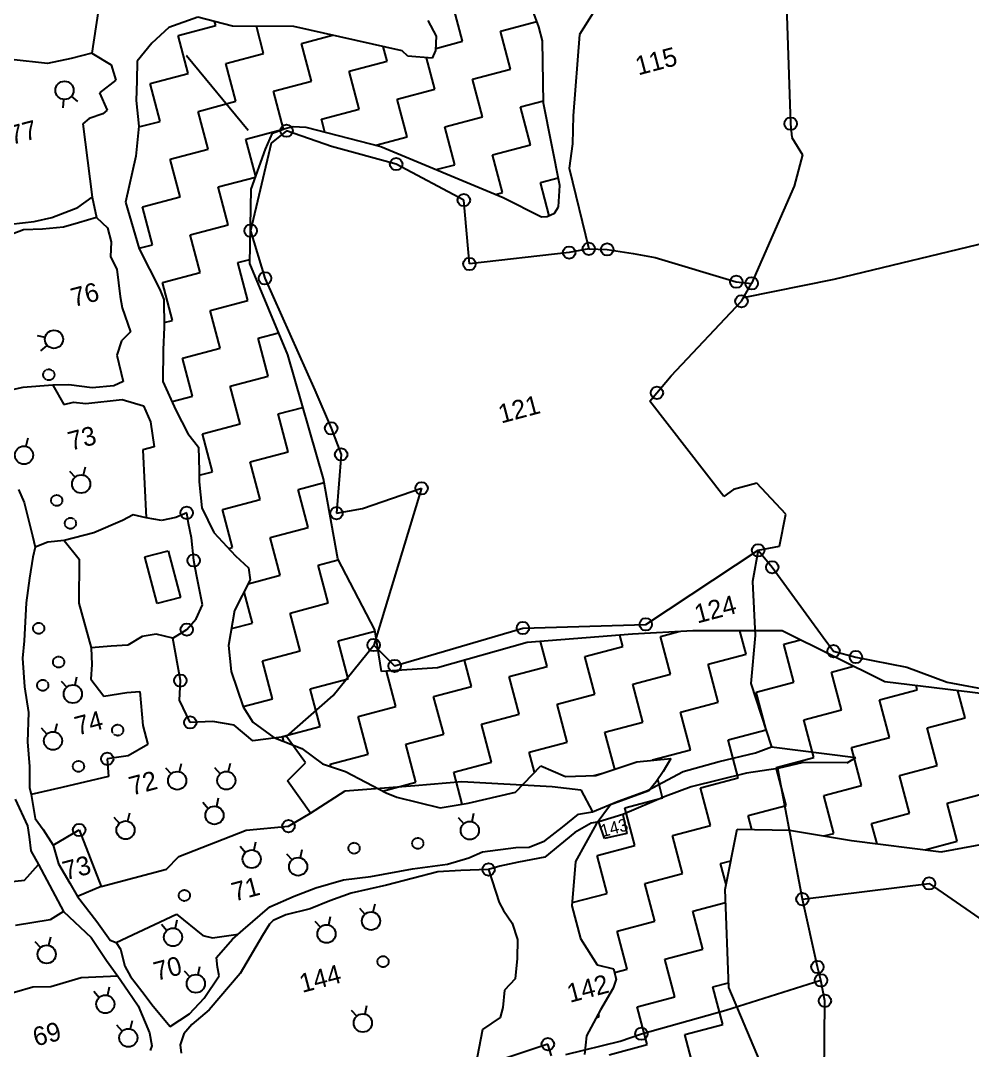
# Model space of a CAD drawing. Header units: metres. Extents: x 330937 to 336084, y 1797906 to 1802493.
# Drawn here: x 333215 to 334177, y 1799853 to 1800894 of the extents above; entities that cross this region are included whole.
import ezdxf
from ezdxf.enums import TextEntityAlignment as Align

# ---------------------------------------------------------------- set-up
doc = ezdxf.new("R2010")
doc.units = ezdxf.units.M
doc.header["$MEASUREMENT"] = 0
doc.linetypes.add('ACAD_ISO02W100', pattern=[15, 12, -3])
for name, color, linetype in [('OFF', 1, 'Continuous'), ('POLY_HATCH', 12, 'Continuous'), ('POLY_PARCEL', 6, 'Continuous'), ('POLY_WATER', 4, 'Continuous'), ('SYM_ABADI', 1, 'Continuous'), ('SYM_ARROW', 1, 'Continuous'), ('TEXT_PARCEL', 7, 'Continuous')]:
    doc.layers.add(name, color=color, linetype=linetype)
doc.styles.add('TEXT_MAP', font='', dxfattribs={"height": 0.4})
doc.styles.get('TEXT_MAP').set_extended_font_data('Kruti Dev 050')

msp = doc.modelspace()

# ---------------------------------------------------------------- linework, layer by layer
for p, q in [((333272.8, 1800812), (333266.4, 1800817.4)), ((333257.9, 1800805.7), (333258.6, 1800814.1)), ((333231.5, 1800575.6), (333239.6, 1800573.7)), ((333235.5, 1800559.9), (333241.7, 1800565.5)), ((333222.1, 1800471.7), (333220.3, 1800463.5)), ((333280, 1800442.5), (333278.1, 1800434.3)), ((333264.3, 1800438.4), (333270, 1800432.2)), ((333255.9, 1800226.2), (333261.5, 1800220)), ((333271.5, 1800230.4), (333269.7, 1800222.2)), ((333251.5, 1800183), (333249.6, 1800174.8)), ((333235.8, 1800178.9), (333241.5, 1800172.7)), ((333361.4, 1800138.7), (333367.1, 1800132.5)), ((333377.1, 1800142.8), (333375.2, 1800134.6)), ((333411, 1800138.8), (333416.7, 1800132.6)), ((333426.7, 1800143), (333424.9, 1800134.8)), ((333414.7, 1800107.9), (333412.9, 1800099.7)), ((333399, 1800103.8), (333404.7, 1800097.5)), ((333309.2, 1800088.7), (333314.9, 1800082.5)), ((333324.9, 1800092.8), (333323, 1800084.6)), ((333657.3, 1800088.3), (333663, 1800082.1)), ((333673, 1800092.4), (333671.1, 1800084.2)), ((333436.8, 1800059.4), (333442.4, 1800053.2)), ((333452.4, 1800063.6), (333450.6, 1800055.4)), ((333499.4, 1800055.9), (333497.5, 1800047.7)), ((333483.7, 1800051.8), (333489.4, 1800045.6)), ((333557.4, 1799996.9), (333563, 1799990.7)), ((333573, 1800001), (333571.2, 1799992.8)), ((333372.8, 1799984.7), (333371, 1799976.5)), ((333512.4, 1799983.8), (333518, 1799977.6)), ((333528, 1799987.9), (333526.2, 1799979.7)), ((333357.2, 1799980.5), (333362.8, 1799974.3)), ((333229.3, 1799963.2), (333235, 1799957)), ((333245, 1799967.4), (333243.2, 1799959.2)), ((333380.3, 1799933.5), (333385.9, 1799927.3)), ((333395.9, 1799937.6), (333394.1, 1799929.4)), ((333288.8, 1799912.8), (333294.4, 1799906.6)), ((333304.4, 1799917), (333302.6, 1799908.8)), ((333549.1, 1799893.8), (333554.7, 1799887.6)), ((333564.7, 1799898), (333562.9, 1799889.8)), ((333312, 1799878.8), (333317.6, 1799872.6)), ((333327.6, 1799883), (333325.8, 1799874.8))]:
    msp.add_line(p, q)
for centre, radius in [((333259.3, 1800823.2), 9.19), ((333993.5, 1800789.5), 6.28), ((333483.8, 1800782.4), 6.28), ((333594.6, 1800748.7), 6.28), ((333663.1, 1800712.3), 6.28), ((333447.5, 1800681.4), 6.28), ((333789.4, 1800663.1), 6.28), ((333769.6, 1800659.3), 6.28), ((333808, 1800662.5), 6.28), ((333668.7, 1800647.8), 6.28), ((333462, 1800633.3), 6.28), ((333938.6, 1800629.8), 6.28), ((333954.1, 1800628.2), 6.28), ((333943.8, 1800610.1), 6.28), ((333248.6, 1800571.7), 9.19), ((333858.3, 1800517.6), 6.28), ((333528.9, 1800481.7), 6.28), ((333218.3, 1800454.6), 9.19), ((333539, 1800455.3), 6.28), ((333276.1, 1800425.4), 9.19), ((333620.3, 1800421.1), 6.28), ((333382.8, 1800396.3), 6.28), ((333534.3, 1800396), 6.28), ((333960.7, 1800358.4), 6.28), ((333389.9, 1800348.2), 6.28), ((333974.9, 1800341.3), 6.28), ((333382.9, 1800278.3), 6.28), ((333722.8, 1800279.9), 6.28), ((333847, 1800283.6), 6.28), ((333571.9, 1800262.7), 6.28), ((334036.9, 1800256.5), 6.28), ((334059.5, 1800250.6), 6.28), ((333593.1, 1800241.6), 6.28), ((333376.4, 1800226.8), 6.28), ((333267.7, 1800213.2), 9.19), ((333386.4, 1800184.5), 6.28), ((333247.6, 1800165.9), 9.19), ((333302.5, 1800147.7), 6.28), ((333373.2, 1800125.7), 9.19), ((333422.9, 1800125.8), 9.19), ((333410.9, 1800090.7), 9.19), ((333274.1, 1800075.8), 6.28), ((333321, 1800075.7), 9.19), ((333485.8, 1800079.7), 6.28), ((333669.1, 1800075.3), 9.19), ((333448.6, 1800046.4), 9.19), ((333495.5, 1800038.8), 9.19), ((333688.1, 1800035.9), 6.28), ((334133.5, 1800021.8), 6.28), ((334005.4, 1800005.9), 6.28), ((333569.2, 1799983.9), 9.19), ((333369, 1799967.5), 9.19), ((333524.2, 1799970.8), 9.19), ((333241.2, 1799950.2), 9.19), ((334020.6, 1799937.4), 6.28), ((334024.2, 1799923.9), 6.28), ((333392.1, 1799920.5), 9.19), ((334028.2, 1799903.2), 6.28), ((333300.6, 1799899.8), 9.19), ((333560.9, 1799880.8), 9.19), ((333323.8, 1799865.8), 9.19), ((333842.6, 1799869.9), 6.28), ((333748, 1799859.4), 6.28)]:
    msp.add_circle(centre, radius)
at = {"linetype": 'ACAD_ISO02W100', "ltscale": 0.03}
for centre in [(333243.4, 1800535.8), (333251.4, 1800408.8), (333265.3, 1800385.7), (333233.2, 1800279.6), (333253.3, 1800245.5), (333237.3, 1800222), (333313, 1800176.7), (333273.4, 1800140.1), (333616.5, 1800062.3), (333552.1, 1800057.4), (333380.5, 1800009.6), (333581.4, 1799942.8)]:
    msp.add_circle(centre, 5.61, dxfattribs=at)
at = {"layer": 'OFF'}
for p, q in [((333287.2, 1800715.2), (333291.6, 1800694.8)), ((334050.8, 1800143.7), (334059.5, 1800149))]:
    msp.add_line(p, q, dxfattribs=at)
at = {"layer": 'POLY_HATCH'}
for p, q in [((333738.9, 1800887.3), (333723.4, 1800929.7)), ((333394.2, 1800897.2), (333364.6, 1800886.6)), ((333429.1, 1800888.2), (333394.2, 1800897.2)), ((333491.3, 1800887.7), (333429.1, 1800888.2)), ((333600.8, 1800863.1), (333491.3, 1800887.7)), ((333626.5, 1800893.9), (333635, 1800877.8)), ((333364.6, 1800886.6), (333347.6, 1800870.8)), ((333635, 1800877.8), (333634.5, 1800863.6)), ((333742.6, 1800873.3), (333738.9, 1800887.3)), ((333347.6, 1800870.8), (333332.7, 1800852.8)), ((333743.7, 1800810.2), (333742.6, 1800873.3)), ((333606.5, 1800857.6), (333600.8, 1800863.1)), ((333631, 1800855.6), (333606.5, 1800857.6)), ((333634.5, 1800863.6), (333631, 1800855.6)), ((333332.7, 1800852.8), (333332.3, 1800832.9)), ((333332.3, 1800832.9), (333331.9, 1800813.1)), ((333331.9, 1800813.1), (333334.5, 1800787)), ((333760.1, 1800727.1), (333743.7, 1800810.2)), ((333334.5, 1800787), (333331.3, 1800756.6)), ((333469.6, 1800779.9), (333482.5, 1800784.7)), ((333482.5, 1800784.7), (333490.4, 1800786.8)), ((333490.4, 1800786.8), (333503.3, 1800786)), ((333503.3, 1800786), (333579, 1800766.6)), ((333462.6, 1800763.9), (333469.6, 1800779.9)), ((333447.9, 1800723.4), (333462.6, 1800763.9)), ((333579, 1800766.6), (333702.7, 1800714.8)), ((333331.3, 1800756.6), (333321, 1800710.2)), ((333446.6, 1800648.4), (333447.9, 1800723.4)), ((333758.7, 1800705.6), (333760.1, 1800727.1)), ((333702.7, 1800714.8), (333741.6, 1800695.5)), ((333321, 1800710.2), (333334.9, 1800663.1)), ((333754.8, 1800699), (333758.7, 1800705.6)), ((333741.6, 1800695.5), (333747.3, 1800695.6)), ((333747.3, 1800695.6), (333754.8, 1800699)), ((333334.9, 1800663.1), (333355.6, 1800622.1)), ((333485.2, 1800555.8), (333446.6, 1800648.4)), ((333355.6, 1800622.1), (333359.7, 1800612)), ((333359.7, 1800612), (333360.1, 1800583.9)), ((333360.1, 1800583.9), (333359.1, 1800561.1)), ((333359.1, 1800561.1), (333358.7, 1800529.1)), ((333521.2, 1800430.5), (333485.2, 1800555.8)), ((333358.7, 1800529.1), (333372, 1800500.2)), ((333372, 1800500.2), (333383.9, 1800476.6)), ((333383.9, 1800476.6), (333394.6, 1800462.5)), ((333394.6, 1800462.5), (333395.3, 1800438.8)), ((333395.3, 1800438.8), (333395.4, 1800427.5)), ((333535.5, 1800349.7), (333521.2, 1800430.5)), ((333395.4, 1800427.5), (333398.1, 1800401.5)), ((333398.1, 1800401.5), (333410.4, 1800376.5)), ((333410.4, 1800376.5), (333432.2, 1800352.7)), ((333432.2, 1800352.7), (333445.2, 1800340.7)), ((333572.9, 1800277.9), (333535.5, 1800349.7)), ((333445.2, 1800340.7), (333447.1, 1800328.5)), ((333447.1, 1800328.5), (333431.3, 1800297.5)), ((333431.3, 1800297.5), (333425.1, 1800262.1)), ((333579.7, 1800236), (333572.9, 1800277.9)), ((333833.6, 1800273.6), (333727.2, 1800265.2)), ((333894.7, 1800277.1), (333833.6, 1800273.6)), ((333985, 1800277), (333894.7, 1800277.1)), ((334088.9, 1800225.6), (333985, 1800277)), ((333727.2, 1800265.2), (333636.6, 1800239.8)), ((333425.1, 1800262.1), (333427.8, 1800236)), ((333427.8, 1800236), (333440, 1800200.4)), ((333636.6, 1800239.8), (333579.7, 1800236)), ((334222.8, 1800209), (334088.9, 1800225.6)), ((333440, 1800200.4), (333449.8, 1800184.7)), ((333449.8, 1800184.7), (333470.9, 1800169.1)), ((333470.9, 1800169.1), (333499.1, 1800158.3)), ((333499.1, 1800158.3), (333520.2, 1800142.7)), ((333520.2, 1800142.7), (333543.4, 1800134.8)), ((333715.4, 1800114.1), (333740.8, 1800140.5)), ((333740.8, 1800140.5), (333765.8, 1800129.9)), ((333796.6, 1800131), (333838, 1800144.8)), ((333838, 1800144.8), (333872.4, 1800148.2)), ((333872.4, 1800148.2), (333864.6, 1800134.9)), ((333543.4, 1800134.8), (333584.4, 1800113.2)), ((333765.8, 1800129.9), (333796.6, 1800131)), ((333864.6, 1800134.9), (333857.5, 1800124.5)), ((333857.5, 1800124.5), (333850, 1800115.5)), ((333584.4, 1800113.2), (333595.4, 1800109.1)), ((333595.4, 1800109.1), (333639.2, 1800098.1)), ((333667.6, 1800102.8), (333715.4, 1800114.1)), ((333850, 1800115.5), (333811.5, 1800101.1)), ((333639.2, 1800098.1), (333667.6, 1800102.8)), ((333811.5, 1800101.1), (333796.9, 1800081.7)), ((333796.9, 1800081.7), (333775.9, 1800043.8)), ((333927.2, 1800015.7), (333939.3, 1800076.7)), ((333939.3, 1800076.7), (333992.4, 1800075.6)), ((333992.4, 1800075.6), (334055.2, 1800065.1)), ((334145.7, 1800053.8), (334216.9, 1800067)), ((334055.2, 1800065.1), (334145.7, 1800053.8)), ((333775.9, 1800043.8), (333772.2, 1799999.1)), ((333930.9, 1799916.6), (333927.2, 1800015.7)), ((333772.2, 1799999.1), (333780.9, 1799966.2)), ((333780.9, 1799966.2), (333797.8, 1799939.7)), ((333797.8, 1799939.7), (333814.4, 1799935.6)), ((333814.4, 1799935.6), (333817.2, 1799925.1)), ((333817.2, 1799925.1), (333814, 1799915.8)), ((333814, 1799915.8), (333801.4, 1799894.1)), ((333979.7, 1799801.9), (333930.9, 1799916.6)), ((333801.4, 1799894.1), (333787.2, 1799867.8)), ((333787.2, 1799867.8), (333785.1, 1799849))]:
    msp.add_line(p, q, dxfattribs=at)
at = {"layer": 'POLY_HATCH', "linetype": 'Continuous'}
for p, q in [((333661.8, 1800872.8), (333651.7, 1800911.1)), ((333374.1, 1800878.5), (333412.3, 1800888.6)), ((333412.3, 1800888.6), (333411.1, 1800892.8)), ((333460.6, 1800860.5), (333453.3, 1800888)), ((333700.1, 1800882.9), (333736.9, 1800892.7)), ((333384.2, 1800840.3), (333374.1, 1800878.5)), ((333498.8, 1800870.6), (333530.3, 1800878.9)), ((333710.2, 1800844.7), (333700.1, 1800882.9)), ((333508.9, 1800832.4), (333498.8, 1800870.6)), ((333585.4, 1800852.6), (333581.5, 1800867.5)), ((333634.6, 1800865.6), (333661.8, 1800872.8)), ((333422.4, 1800850.4), (333460.6, 1800860.5)), ((333432.5, 1800812.2), (333422.4, 1800850.4)), ((333547.2, 1800842.5), (333585.4, 1800852.6)), ((333633.7, 1800824.5), (333625.4, 1800856.1)), ((333345.9, 1800830.1), (333384.2, 1800840.3)), ((333557.3, 1800804.3), (333547.2, 1800842.5)), ((333671.9, 1800834.6), (333710.2, 1800844.7)), ((333356.1, 1800791.9), (333345.9, 1800830.1)), ((333470.7, 1800822.3), (333508.9, 1800832.4)), ((333682.1, 1800796.4), (333671.9, 1800834.6)), ((333480.8, 1800784.1), (333470.7, 1800822.3)), ((333595.5, 1800814.4), (333633.7, 1800824.5)), ((333394.3, 1800802), (333432.5, 1800812.2)), ((333519.1, 1800794.2), (333557.3, 1800804.3)), ((333605.6, 1800776.2), (333595.5, 1800814.4)), ((333720.3, 1800806.5), (333743.7, 1800812.7)), ((333730.4, 1800768.3), (333720.3, 1800806.5)), ((333404.4, 1800763.8), (333394.3, 1800802)), ((333522.5, 1800781), (333519.1, 1800794.2)), ((333643.8, 1800786.3), (333682.1, 1800796.4)), ((333334.4, 1800786.2), (333356.1, 1800791.9)), ((333442.6, 1800773.9), (333480.3, 1800783.9)), ((333653.9, 1800748.1), (333643.8, 1800786.3)), ((333452.6, 1800736.3), (333442.6, 1800773.9)), ((333574.1, 1800767.8), (333605.6, 1800776.2)), ((333366.2, 1800753.7), (333404.4, 1800763.8)), ((333692.2, 1800758.2), (333730.4, 1800768.3)), ((333376.3, 1800715.5), (333366.2, 1800753.7)), ((333702.3, 1800719.9), (333692.2, 1800758.2)), ((333635.1, 1800743.1), (333653.9, 1800748.1)), ((333414.5, 1800725.6), (333452.3, 1800735.6)), ((333740.5, 1800730.1), (333758.6, 1800734.8)), ((333424.6, 1800687.4), (333414.5, 1800725.6)), ((333749.4, 1800696.5), (333740.5, 1800730.1)), ((333338.1, 1800705.4), (333376.3, 1800715.5)), ((333695, 1800718), (333702.3, 1800719.9)), ((333348.2, 1800667.1), (333338.1, 1800705.4)), ((333386.4, 1800677.3), (333424.6, 1800687.4)), ((333396.5, 1800639), (333386.4, 1800677.3)), ((333334.7, 1800663.6), (333348.2, 1800667.1)), ((333434.7, 1800649.2), (333446.7, 1800652.3)), ((333444.8, 1800610.9), (333434.7, 1800649.2)), ((333358.3, 1800628.9), (333396.5, 1800639)), ((333368.4, 1800590.7), (333358.3, 1800628.9)), ((333406.6, 1800600.8), (333444.8, 1800610.9)), ((333416.7, 1800562.6), (333406.6, 1800600.8)), ((333360, 1800588.5), (333368.4, 1800590.7)), ((333455, 1800572.7), (333475.8, 1800578.2)), ((333465.1, 1800534.5), (333455, 1800572.7)), ((333378.5, 1800552.5), (333416.7, 1800562.6)), ((333388.6, 1800514.3), (333378.5, 1800552.5)), ((333426.9, 1800524.4), (333465.1, 1800534.5)), ((333437, 1800486.2), (333426.9, 1800524.4)), ((333368, 1800508.8), (333388.6, 1800514.3)), ((333475.2, 1800496.3), (333500.4, 1800502.9)), ((333485.3, 1800458), (333475.2, 1800496.3)), ((333398.7, 1800476), (333437, 1800486.2)), ((333408.9, 1800437.8), (333398.7, 1800476)), ((333447.1, 1800447.9), (333485.3, 1800458)), ((333457.2, 1800409.7), (333447.1, 1800447.9)), ((333395.4, 1800434.2), (333408.9, 1800437.8)), ((333495.4, 1800419.8), (333521.9, 1800426.8)), ((333505.5, 1800381.6), (333495.4, 1800419.8)), ((333419, 1800399.6), (333457.2, 1800409.7)), ((333429.1, 1800361.4), (333419, 1800399.6)), ((333467.3, 1800371.5), (333505.5, 1800381.6)), ((333477.4, 1800333.3), (333467.3, 1800371.5)), ((333425.2, 1800360.3), (333429.1, 1800361.4)), ((333515.6, 1800343.4), (333536, 1800348.8)), ((333525.8, 1800305.2), (333515.6, 1800343.4)), ((333445.1, 1800324.7), (333477.4, 1800333.3)), ((333449.3, 1800284.9), (333441, 1800316.5)), ((333487.5, 1800295), (333525.8, 1800305.2)), ((333497.7, 1800256.8), (333487.5, 1800295)), ((333428.1, 1800279.3), (333449.3, 1800284.9)), ((333535.9, 1800266.9), (333573, 1800276.8)), ((333861.9, 1800271.4), (333880.3, 1800276.3)), ((333948.4, 1800253.4), (333942.2, 1800277.1)), ((333546, 1800228.7), (333535.9, 1800266.9)), ((333747.2, 1800241.1), (333740.6, 1800266.2)), ((333823.7, 1800261.3), (333820.7, 1800272.6)), ((333872, 1800233.2), (333861.9, 1800271.4)), ((333986.7, 1800263.5), (334003.4, 1800268)), ((333996.8, 1800225.3), (333986.7, 1800263.5)), ((333459.4, 1800246.7), (333497.7, 1800256.8)), ((333785.4, 1800251.2), (333823.7, 1800261.3)), ((333910.2, 1800243.3), (333948.4, 1800253.4)), ((333469.5, 1800208.5), (333459.4, 1800246.7)), ((333670.8, 1800220.8), (333663.7, 1800247.4)), ((333795.5, 1800213), (333785.4, 1800251.2)), ((333920.3, 1800205.1), (333910.2, 1800243.3)), ((333594.3, 1800200.6), (333584.9, 1800236.4)), ((333709, 1800231), (333747.2, 1800241.1)), ((333833.8, 1800223.1), (333872, 1800233.2)), ((334035, 1800235.4), (334057.2, 1800241.3)), ((334045.1, 1800197.2), (334035, 1800235.4)), ((333507.8, 1800218.6), (333546, 1800228.7)), ((333719.1, 1800192.7), (333709, 1800231)), ((333843.9, 1800184.9), (333833.8, 1800223.1)), ((333958.5, 1800215.2), (333996.8, 1800225.3)), ((334121.5, 1800217.4), (334120.4, 1800221.7)), ((333517.9, 1800180.4), (333507.8, 1800218.6)), ((333632.5, 1800210.7), (333670.8, 1800220.8)), ((333757.3, 1800202.8), (333795.5, 1800213)), ((333968.7, 1800177), (333958.5, 1800215.2)), ((334083.3, 1800207.3), (334121.5, 1800217.4)), ((334169.9, 1800189.3), (334162.7, 1800216.5)), ((333440, 1800200.7), (333469.5, 1800208.5)), ((333556.1, 1800190.5), (333594.3, 1800200.6)), ((333642.7, 1800172.5), (333632.5, 1800210.7)), ((333767.4, 1800164.6), (333757.3, 1800202.8)), ((333882.1, 1800195), (333920.3, 1800205.1)), ((334093.4, 1800169.1), (334083.3, 1800207.3)), ((333566.2, 1800152.3), (333556.1, 1800190.5)), ((333680.9, 1800182.6), (333719.1, 1800192.7)), ((333892.2, 1800156.7), (333882.1, 1800195)), ((334006.9, 1800187.1), (334045.1, 1800197.2)), ((333479.7, 1800170.3), (333517.9, 1800180.4)), ((333691, 1800144.4), (333680.9, 1800182.6)), ((333805.7, 1800174.7), (333843.9, 1800184.9)), ((334017, 1800148.9), (334006.9, 1800187.1)), ((334131.7, 1800179.2), (334169.9, 1800189.3)), ((333481, 1800165.2), (333479.7, 1800170.3)), ((333604.4, 1800162.4), (333642.7, 1800172.5)), ((333815.6, 1800137.3), (333805.7, 1800174.7)), ((333930.4, 1800166.9), (333968.7, 1800177)), ((334141.8, 1800141), (334131.7, 1800179.2)), ((333614.6, 1800124.2), (333604.4, 1800162.4)), ((333729.2, 1800154.5), (333767.4, 1800164.6)), ((333940.6, 1800128.6), (333930.4, 1800166.9)), ((334055.2, 1800159), (334093.4, 1800169.1)), ((334065.3, 1800120.8), (334055.2, 1800159)), ((333528, 1800142.2), (333566.2, 1800152.3)), ((333734.6, 1800134.1), (333729.2, 1800154.5)), ((333854, 1800146.6), (333892.2, 1800156.7)), ((333978.8, 1800138.8), (334017, 1800148.9)), ((333528.6, 1800139.8), (333528, 1800142.2)), ((333652.8, 1800134.3), (333691, 1800144.4)), ((333854.1, 1800146.4), (333854, 1800146.6)), ((333988.9, 1800100.5), (333978.8, 1800138.8)), ((334103.6, 1800130.9), (334141.8, 1800141)), ((333661.4, 1800101.8), (333652.8, 1800134.3)), ((333794.5, 1800130.9), (333803.5, 1800133.3)), ((333902.3, 1800118.5), (333940.6, 1800128.6)), ((334113.7, 1800092.7), (334103.6, 1800130.9)), ((333580.7, 1800115.2), (333614.6, 1800124.2)), ((333864.1, 1800108.4), (333859.2, 1800127)), ((333912.4, 1800080.3), (333902.3, 1800118.5)), ((334027.1, 1800110.6), (334065.3, 1800120.8)), ((333825.9, 1800098.3), (333864.1, 1800108.4)), ((334037.2, 1800072.4), (334027.1, 1800110.6)), ((334151.9, 1800102.8), (334190.1, 1800112.9)), ((333836, 1800060.1), (333825.9, 1800098.3)), ((333950.7, 1800090.4), (333988.9, 1800100.5)), ((334162, 1800064.5), (334151.9, 1800102.8)), ((333954.4, 1800076.4), (333950.7, 1800090.4)), ((334075.4, 1800082.5), (334113.7, 1800092.7)), ((333874.2, 1800070.2), (333912.4, 1800080.3)), ((334080.9, 1800061.9), (334075.4, 1800082.5)), ((333884.3, 1800032), (333874.2, 1800070.2)), ((334027.2, 1800069.8), (334037.2, 1800072.4)), ((333797.8, 1800050), (333836, 1800060.1)), ((334129.1, 1800055.8), (334162, 1800064.5)), ((333807.9, 1800011.7), (333797.8, 1800050)), ((333922.6, 1800042.1), (333933, 1800044.8)), ((333928.2, 1800020.7), (333922.6, 1800042.1)), ((333846.1, 1800021.9), (333884.3, 1800032)), ((333856.2, 1799983.6), (333846.1, 1800021.9)), ((333772.5, 1800002.4), (333807.9, 1800011.7)), ((333894.5, 1799993.7), (333927.7, 1800002.5)), ((333904.6, 1799955.5), (333894.5, 1799993.7)), ((333818, 1799973.5), (333856.2, 1799983.6)), ((333828.1, 1799935.3), (333818, 1799973.5)), ((333866.3, 1799945.4), (333904.6, 1799955.5)), ((333876.5, 1799907.2), (333866.3, 1799945.4)), ((333815.4, 1799931.9), (333828.1, 1799935.3)), ((333914.7, 1799917.3), (333930.7, 1799921.5)), ((333924.8, 1799879.1), (333914.7, 1799917.3)), ((333838.2, 1799897.1), (333876.5, 1799907.2)), ((333800, 1799887), (333799.2, 1799890.1)), ((333848.4, 1799858.9), (333838.2, 1799897.1)), ((333797.1, 1799886.2), (333800, 1799887)), ((333886.6, 1799869), (333924.8, 1799879.1)), ((333896.7, 1799830.7), (333886.6, 1799869)), ((333810.1, 1799848.7), (333848.4, 1799858.9))]:
    msp.add_line(p, q, dxfattribs=at)
at = {"layer": 'POLY_PARCEL'}
for p, q in [((333988.5, 1800934.3), (333993.5, 1800789.5)), ((333296.8, 1800925.2), (333286.8, 1800860.9)), ((333793.8, 1800901.7), (333780, 1800879.8)), ((333780, 1800879.8), (333773.7, 1800797.5)), ((333286.8, 1800860.9), (333265.9, 1800855.3)), ((333286.8, 1800860.9), (333306.4, 1800848.9)), ((333242, 1800850.2), (333205.3, 1800854.5)), ((333265.9, 1800855.3), (333242, 1800850.2)), ((333306.4, 1800848.9), (333311.3, 1800833.4)), ((333311.3, 1800833.4), (333294.7, 1800820.6)), ((333294.7, 1800820.6), (333302.5, 1800803.1)), ((333284.3, 1800794.7), (333277.7, 1800789.3)), ((333297.9, 1800799.5), (333284.3, 1800794.7)), ((333302.5, 1800803.1), (333297.9, 1800799.5)), ((333773.7, 1800797.5), (333772.8, 1800769.3)), ((333277.7, 1800789.3), (333287.2, 1800715.2)), ((333993.5, 1800789.5), (333994.8, 1800775.6)), ((333483.8, 1800782.4), (333468.4, 1800769.8)), ((333529.4, 1800766.5), (333483.8, 1800782.4)), ((333994.8, 1800775.6), (334005.4, 1800758.2)), ((333468.4, 1800769.8), (333447.5, 1800681.4)), ((333594.6, 1800748.7), (333529.4, 1800766.5)), ((333772.8, 1800769.3), (333769.5, 1800744.6)), ((334005.4, 1800758.2), (333997.2, 1800726.3)), ((333663.1, 1800712.3), (333594.6, 1800748.7)), ((333769.5, 1800744.6), (333789.4, 1800663.1)), ((333997.2, 1800726.3), (333954.1, 1800628.2)), ((333668.7, 1800647.8), (333663.1, 1800712.3)), ((333291.6, 1800694.8), (333302.9, 1800684.4)), ((333302.9, 1800684.4), (333306.6, 1800670.3)), ((333447.5, 1800681.4), (333462, 1800633.3)), ((333306.6, 1800670.3), (333305.9, 1800655)), ((334037.5, 1800632.5), (334204.5, 1800672.8)), ((333769.6, 1800659.3), (333668.7, 1800647.8)), ((333789.4, 1800663.1), (333769.6, 1800659.3)), ((333789.4, 1800663.1), (333808, 1800662.5)), ((333808, 1800662.5), (333834.4, 1800658.2)), ((333305.9, 1800655), (333312.1, 1800642.4)), ((333834.4, 1800658.2), (333856.4, 1800654.3)), ((333856.4, 1800654.3), (333938.6, 1800629.8)), ((333312.1, 1800642.4), (333315.5, 1800615)), ((333462, 1800633.3), (333512.3, 1800520.4)), ((333938.6, 1800629.8), (333954.1, 1800628.2)), ((333943.8, 1800610.1), (333954.1, 1800628.2)), ((333946, 1800613.9), (334037.5, 1800632.5)), ((333315.5, 1800615), (333317.7, 1800603.3)), ((333872.7, 1800534.8), (333943.8, 1800610.1)), ((333946, 1800613.9), (333946, 1800613.9)), ((333317.7, 1800603.3), (333326, 1800579.1)), ((333326, 1800579.1), (333317, 1800570.1)), ((333317, 1800570.1), (333312.3, 1800555.7)), ((333312.3, 1800555.7), (333318.5, 1800529)), ((333858.3, 1800517.6), (333872.7, 1800534.8)), ((333247.6, 1800525.3), (333217.1, 1800522.9)), ((333263.6, 1800525.8), (333247.6, 1800525.3)), ((333247.6, 1800525.3), (333258.5, 1800505.6)), ((333287.1, 1800522.6), (333263.6, 1800525.8)), ((333309.2, 1800524.7), (333287.1, 1800522.6)), ((333318.5, 1800529), (333309.2, 1800524.7)), ((333217.1, 1800522.9), (333195.6, 1800518.2)), ((333512.3, 1800520.4), (333528.9, 1800481.7)), ((333851, 1800509), (333858.3, 1800517.6)), ((333258.5, 1800505.6), (333268.2, 1800508.1)), ((333268.2, 1800508.1), (333280.9, 1800506.8)), ((333280.9, 1800506.8), (333317.6, 1800510.8)), ((333317.6, 1800510.8), (333339.2, 1800504.3)), ((333339.2, 1800504.3), (333346.3, 1800488.2)), ((333925.9, 1800412.7), (333851, 1800509)), ((333346.3, 1800488.2), (333350, 1800463.1)), ((333528.9, 1800481.7), (333539, 1800455.3)), ((333350, 1800463.1), (333338.6, 1800460.1)), ((333338.6, 1800460.1), (333341.7, 1800391.1)), ((333539, 1800455.3), (333534.3, 1800396)), ((333560.5, 1800400.6), (333620.3, 1800421.1)), ((333620.3, 1800421.1), (333571.9, 1800262.7)), ((333935.8, 1800420), (333925.9, 1800412.7)), ((333959.3, 1800426.3), (333935.8, 1800420)), ((333988.8, 1800394.8), (333959.3, 1800426.3)), ((333534.3, 1800396), (333560.5, 1800400.6)), ((333317.8, 1800388.5), (333288.9, 1800376.2)), ((333328.6, 1800394.2), (333317.8, 1800388.5)), ((333341.7, 1800391.1), (333328.6, 1800394.2)), ((333357.5, 1800388.7), (333341.7, 1800391.1)), ((333371.8, 1800391.5), (333357.5, 1800388.7)), ((333382.8, 1800396.3), (333371.8, 1800391.5)), ((333384.8, 1800385.5), (333382.8, 1800396.3)), ((333982.4, 1800362.6), (333988.8, 1800394.8)), ((333387.6, 1800371.1), (333384.8, 1800385.5)), ((333258.9, 1800368.2), (333242.3, 1800366.7)), ((333288.9, 1800376.2), (333258.9, 1800368.2)), ((333258.9, 1800368.2), (333274.2, 1800349.6)), ((333389.9, 1800348.2), (333387.6, 1800371.1)), ((333242.3, 1800366.7), (333229.5, 1800361.7)), ((333847, 1800283.6), (333960.7, 1800358.4)), ((333960.7, 1800358.4), (333955.1, 1800326.8)), ((333960.7, 1800358.4), (333982.4, 1800362.6)), ((333960.7, 1800358.4), (333974.9, 1800341.3)), ((333274.2, 1800349.6), (333273.7, 1800305.1)), ((333392.8, 1800333.8), (333389.9, 1800348.2)), ((333974.9, 1800341.3), (334026.5, 1800270.8)), ((333398.9, 1800303.4), (333392.8, 1800333.8)), ((333955.1, 1800326.8), (333957.7, 1800272.3)), ((333273.7, 1800305.1), (333286.2, 1800259.9)), ((333392.3, 1800289.3), (333398.9, 1800303.4)), ((333382.9, 1800278.3), (333392.3, 1800289.3)), ((333351.8, 1800273.7), (333337.9, 1800271.2)), ((333368.7, 1800269.6), (333351.8, 1800273.7)), ((333368.7, 1800269.6), (333382.9, 1800278.3)), ((333593.1, 1800241.6), (333722.8, 1800279.9)), ((333722.8, 1800279.9), (333847, 1800283.6)), ((333337.9, 1800271.2), (333323.2, 1800262.5)), ((333376.4, 1800226.8), (333368.7, 1800269.6)), ((333957.7, 1800272.3), (333953.4, 1800223.8)), ((334026.5, 1800270.8), (334036.9, 1800256.5)), ((333306.4, 1800261.7), (333286.2, 1800259.9)), ((333286.2, 1800259.9), (333287, 1800243.2)), ((333323.2, 1800262.5), (333306.4, 1800261.7)), ((333531.1, 1800211.8), (333571.9, 1800262.7)), ((333571.9, 1800262.7), (333593.1, 1800241.6)), ((334036.9, 1800256.5), (334059.5, 1800250.6)), ((333287, 1800243.2), (333286, 1800228.3)), ((334059.5, 1800250.6), (334110.9, 1800240.5)), ((334110.9, 1800240.5), (334151.8, 1800225.1)), ((333286, 1800228.3), (333299.1, 1800211.2)), ((333375.5, 1800207.1), (333376.4, 1800226.8)), ((333953.4, 1800223.8), (333974.3, 1800159.7)), ((334151.8, 1800225.1), (334198.8, 1800216.5)), ((333299.1, 1800211.2), (333322.4, 1800214.9)), ((333322.4, 1800214.9), (333335.5, 1800215.9)), ((333335.5, 1800215.9), (333338.5, 1800181.5)), ((333483.7, 1800170.2), (333531.1, 1800211.8)), ((333386.4, 1800184.5), (333375.5, 1800207.1)), ((333338.5, 1800181.5), (333343.6, 1800162.2)), ((333409.1, 1800185.6), (333386.4, 1800184.5)), ((333430.9, 1800181.7), (333409.1, 1800185.6)), ((333449.6, 1800166), (333430.9, 1800181.7)), ((333483.7, 1800170.2), (333449.6, 1800166)), ((333502.9, 1800143.7), (333483.7, 1800170.2)), ((333343.6, 1800162.2), (333323.5, 1800150.8)), ((333323.5, 1800150.8), (333302.5, 1800147.7)), ((333302.5, 1800147.7), (333303.6, 1800129.8)), ((333484.6, 1800125.5), (333502.9, 1800143.7)), ((333303.6, 1800129.8), (333256.7, 1800118.6)), ((334005.4, 1800005.9), (333980.7, 1800138)), ((333256.7, 1800118.6), (333225.7, 1800111.6)), ((333507.9, 1800092.8), (333484.6, 1800125.5)), ((333543.2, 1800115.5), (333613.5, 1800120.7)), ((333613.5, 1800120.7), (333661.1, 1800124.8)), ((333661.1, 1800124.8), (333752.3, 1800119.8)), ((333752.3, 1800119.8), (333781.2, 1800116.5)), ((333507.9, 1800092.8), (333543.2, 1800115.5)), ((333781.2, 1800116.5), (333793.2, 1800094.2)), ((333485.8, 1800079.7), (333507.9, 1800092.8)), ((333823.8, 1800091.6), (333827.9, 1800072.3)), ((333247.8, 1800060.4), (333274.1, 1800075.8)), ((333274.1, 1800075.8), (333296.5, 1800018.6)), ((333443.1, 1800075.6), (333485.8, 1800079.7)), ((333805.3, 1800067.3), (333799.5, 1800084.2)), ((333374.8, 1800049.1), (333443.1, 1800075.6)), ((333827.9, 1800072.3), (333805.3, 1800067.3)), ((333362.4, 1800036.1), (333374.8, 1800049.1)), ((333218.7, 1800025), (333233.1, 1800041.1)), ((333296.5, 1800018.6), (333362.4, 1800036.1)), ((333688.1, 1800035.9), (333698.8, 1800002.7)), ((333168.6, 1800019.9), (333218.7, 1800025)), ((333296.5, 1800018.6), (333272.4, 1800008.6)), ((334005.4, 1800005.9), (334133.5, 1800021.8)), ((334133.5, 1800021.8), (334227.6, 1799956.8)), ((334020.6, 1799937.4), (334005.4, 1800005.9)), ((333258.3, 1799993.3), (333244.9, 1799985.1)), ((333698.8, 1800002.7), (333703.1, 1799994.3)), ((333703.1, 1799994.3), (333711.8, 1799981.7)), ((333244.9, 1799985.1), (333209.6, 1799979.4)), ((333311.6, 1799962.1), (333372.5, 1799990.9)), ((333372.5, 1799990.9), (333399.1, 1799969.1)), ((333711.8, 1799981.7), (333717.2, 1799965.1)), ((333399.1, 1799969.1), (333409, 1799966.7)), ((333409, 1799966.7), (333434.9, 1799970.6)), ((333717.2, 1799965.1), (333717, 1799946)), ((333717, 1799946), (333715, 1799925.3)), ((334024.2, 1799923.9), (334020.6, 1799937.4)), ((333276.1, 1799926.3), (333245.4, 1799917.2)), ((333313.3, 1799928.2), (333276.1, 1799926.3)), ((333715, 1799925.3), (333704.2, 1799913.9)), ((333928.1, 1799893.9), (334024.2, 1799923.9)), ((334028.2, 1799903.2), (334024.2, 1799923.9)), ((333227.1, 1799917), (333186, 1799905.2)), ((333245.4, 1799917.2), (333227.1, 1799917)), ((333704.2, 1799913.9), (333702.5, 1799896.5)), ((334026.9, 1799776.6), (334028.2, 1799903.2)), ((333702.5, 1799896.5), (333699.9, 1799886.3)), ((333842.6, 1799869.9), (333928.1, 1799893.9)), ((333699.9, 1799886.3), (333681.8, 1799874.1)), ((333681.8, 1799874.1), (333676.5, 1799846.1)), ((333821, 1799862.3), (333842.6, 1799869.9)), ((333748, 1799859.4), (333706.7, 1799845.5)), ((333751.6, 1799847.7), (333748, 1799859.4)), ((333766.2, 1799848.9), (333821, 1799862.3))]:
    msp.add_line(p, q, dxfattribs=at)
at = {"layer": 'POLY_WATER'}
for p, q in [((333272.9, 1800705), (333287.2, 1800715.2)), ((333246.6, 1800694.7), (333272.9, 1800705)), ((333205.1, 1800687.9), (333228.6, 1800690.8)), ((333228.6, 1800690.8), (333246.6, 1800694.7)), ((333291.6, 1800694.8), (333273.4, 1800689.5)), ((333217.9, 1800682.2), (333194.9, 1800673.6)), ((333236.9, 1800682.9), (333217.9, 1800682.2)), ((333258.1, 1800685), (333236.9, 1800682.9)), ((333273.4, 1800689.5), (333258.1, 1800685)), ((333212.8, 1800419.8), (333218.4, 1800406.9)), ((333218.4, 1800406.9), (333226.9, 1800373.1)), ((333226.9, 1800373.1), (333229.5, 1800361.7)), ((333229.5, 1800361.7), (333227.4, 1800351.6)), ((333227.4, 1800351.6), (333223.9, 1800330.2)), ((333223.9, 1800330.2), (333220.4, 1800305.4)), ((333220.4, 1800305.4), (333218.4, 1800267)), ((333218.4, 1800267), (333216.9, 1800249.4)), ((333216.9, 1800249.4), (333218.9, 1800220.4)), ((333218.9, 1800220.4), (333222.7, 1800194.4)), ((333222.7, 1800194.4), (333221.8, 1800165)), ((333221.8, 1800165), (333224, 1800140.1)), ((333958, 1800153.9), (333974.3, 1800159.7)), ((333974.3, 1800159.7), (334059.5, 1800149)), ((333921.2, 1800145), (333958, 1800153.9)), ((333224, 1800140.1), (333224, 1800118.8)), ((333884.7, 1800134.9), (333921.2, 1800145)), ((334006.3, 1800143.9), (333980.7, 1800138)), ((334050.8, 1800143.7), (334006.3, 1800143.9)), ((333848.9, 1800115.8), (333884.7, 1800134.9)), ((333948.8, 1800133.2), (333892.8, 1800119.3)), ((333980.7, 1800138), (333948.8, 1800133.2)), ((333224, 1800118.8), (333225.7, 1800111.6)), ((333892.8, 1800119.3), (333866.5, 1800109.8)), ((333209.3, 1800107.1), (333221.7, 1800080)), ((333225.7, 1800111.6), (333229.7, 1800087.3)), ((333819.1, 1800104.9), (333848.9, 1800115.8)), ((333866.5, 1800109.8), (333823.8, 1800091.6)), ((333793.2, 1800094.2), (333819.1, 1800104.9)), ((333229.7, 1800087.3), (333237.8, 1800076.4)), ((333762.9, 1800078.7), (333779.1, 1800091.7)), ((333779.1, 1800091.7), (333793.2, 1800094.2)), ((333823.8, 1800091.6), (333799.5, 1800084.2)), ((333221.7, 1800080), (333223.6, 1800069)), ((333237.8, 1800076.4), (333247.8, 1800060.4)), ((333744.8, 1800064.8), (333762.9, 1800078.7)), ((333791.7, 1800082.8), (333775.4, 1800073.3)), ((333799.5, 1800084.2), (333791.7, 1800082.8)), ((333223.6, 1800069), (333225.3, 1800054.8)), ((333775.4, 1800073.3), (333745.1, 1800048.4)), ((333247.8, 1800060.4), (333253.1, 1800041.5)), ((333681.8, 1800053.8), (333715.7, 1800058)), ((333715.7, 1800058), (333729.1, 1800058.5)), ((333729.1, 1800058.5), (333744.8, 1800064.8)), ((333225.3, 1800054.8), (333233.1, 1800041.1)), ((333646.7, 1800041.4), (333668.2, 1800047.6)), ((333668.2, 1800047.6), (333681.8, 1800053.8)), ((333745.1, 1800048.4), (333718.3, 1800043.3)), ((333233.1, 1800041.1), (333258.3, 1799993.3)), ((333253.1, 1800041.5), (333264.8, 1800022)), ((333569.1, 1800028.7), (333611.1, 1800036.4)), ((333611.1, 1800036.4), (333646.7, 1800041.4)), ((333660.1, 1800035), (333636.9, 1800033.4)), ((333688.1, 1800035.9), (333660.1, 1800035)), ((333699.5, 1800039.3), (333688.1, 1800035.9)), ((333718.3, 1800043.3), (333699.5, 1800039.3)), ((333513.3, 1800017.4), (333541.3, 1800025.3)), ((333541.3, 1800025.3), (333569.1, 1800028.7)), ((333636.9, 1800033.4), (333584.8, 1800019.9)), ((333264.8, 1800022), (333272.4, 1800008.6)), ((333491.6, 1800009.1), (333513.3, 1800017.4)), ((333584.8, 1800019.9), (333549, 1800011.8)), ((333272.4, 1800008.6), (333292, 1799983.5)), ((333467, 1799998.2), (333491.6, 1800009.1)), ((333527.6, 1800004.2), (333507.7, 1799996.3)), ((333549, 1800011.8), (333527.6, 1800004.2)), ((333258.3, 1799993.3), (333286.2, 1799967.2)), ((333439.8, 1799974.9), (333467, 1799998.2)), ((333507.7, 1799996.3), (333483, 1799990.1)), ((333292, 1799983.5), (333305.3, 1799964.4)), ((333470.2, 1799984.3), (333466.6, 1799980.8)), ((333483, 1799990.1), (333470.2, 1799984.3)), ((333429.2, 1799965.6), (333439.8, 1799974.9)), ((333466.6, 1799980.8), (333459.6, 1799969.2)), ((333286.2, 1799967.2), (333301.8, 1799944)), ((333305.3, 1799964.4), (333311.6, 1799962.1)), ((333311.6, 1799962.1), (333315.9, 1799955.5)), ((333412.8, 1799946.9), (333429.2, 1799965.6)), ((333459.6, 1799969.2), (333437, 1799930.8)), ((333315.9, 1799955.5), (333320.3, 1799938.1)), ((333301.8, 1799944), (333313.3, 1799928.2)), ((333414.1, 1799937.2), (333412.8, 1799946.9)), ((333320.3, 1799938.1), (333326, 1799927.9)), ((333437, 1799930.8), (333405.7, 1799894)), ((333415.5, 1799928.5), (333414.1, 1799937.2)), ((333313.3, 1799928.2), (333323.6, 1799913.1)), ((333326, 1799927.9), (333337.3, 1799913)), ((333400.6, 1799905.9), (333415.5, 1799928.5)), ((333323.6, 1799913.1), (333333.9, 1799898.1)), ((333337.3, 1799913), (333348.8, 1799897.8)), ((333385.6, 1799890.1), (333400.6, 1799905.9)), ((333333.9, 1799898.1), (333345.3, 1799870.7)), ((333348.8, 1799897.8), (333366, 1799877.1)), ((333366, 1799877.1), (333385.6, 1799890.1)), ((333405.7, 1799894), (333387.9, 1799879.2)), ((333387.9, 1799879.2), (333380.1, 1799869.7)), ((333345.3, 1799870.7), (333347.7, 1799857.7)), ((333380.1, 1799869.7), (333376.2, 1799858.6)), ((333347.7, 1799857.7), (333345.8, 1799853)), ((333376.2, 1799858.6), (333377.1, 1799850.4))]:
    msp.add_line(p, q, dxfattribs=at)
at = {"layer": 'SYM_ABADI'}
for p, q in [((333340.4, 1800351.7), (333364, 1800357.9)), ((333364, 1800357.9), (333376.4, 1800310.9)), ((333352.9, 1800304.6), (333340.4, 1800351.7)), ((333376.4, 1800310.9), (333352.9, 1800304.6))]:
    msp.add_line(p, q, dxfattribs=at)
at = {"layer": 'SYM_ARROW'}
msp.add_line((333382.7, 1800858.3), (333444.9, 1800783), dxfattribs=at)
msp.add_solid([(333382.5, 1800858.2), (333381.6, 1800859.7), (333383, 1800858.5)], dxfattribs=at)

# ---------------------------------------------------------------- texts
at = {"layer": 'TEXT_PARCEL', "style": 'TEXT_MAP'}
for s, height, p in [('115', 18.98, (333857.5, 1800852.7)), ('77', 18.98, (333217.1, 1800780.8)), ('76', 18.98, (333279.8, 1800616.9)), ('121', 18.98, (333718.8, 1800501.2)), ('73', 18.98, (333276.9, 1800471.8)), ('124', 18.98, (333917.2, 1800299.1)), ('74', 18.98, (333283.7, 1800184)), ('72', 18.98, (333338.6, 1800123.4)), ('143', 12.65, (333815, 1800078.1)), ('73', 18.98, (333271.5, 1800037.7)), ('71', 18.98, (333442.3, 1800016.2)), ('70', 18.98, (333363.5, 1799936)), ('144', 18.98, (333517.7, 1799925.7)), ('142', 18.98, (333788.3, 1799915.8)), ('69', 18.98, (333241.4, 1799869.7))]:
    msp.add_text(s, height=height, rotation=14.8219, dxfattribs=at).set_placement(p, align=Align.MIDDLE)

doc.saveas('drawing.dxf')
